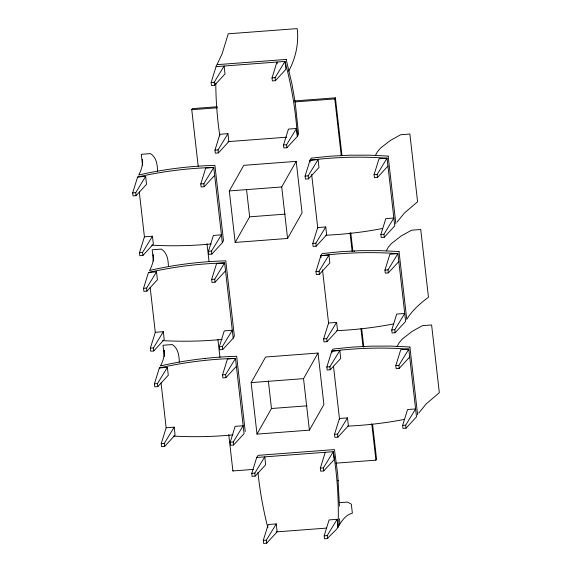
<?xml version="1.0" encoding="UTF-8"?>
<svg xmlns="http://www.w3.org/2000/svg" width="572" height="572" viewBox="0 0 572 572"><rect width="100%" height="100%" fill="white"/><g stroke="black" fill="none" stroke-linecap="round" stroke-linejoin="round"><path stroke-width="0.86" d="M339.389 518.811C341.777 527.913 331.989 532.375 327.57 538.574L324.51 538.803L324.167 535.792L329.093 519.927L337.137 519.326L338.038 527.227A391.448 375.904 29.5 0 0 333.297 451.687L256.706 457.471L251.78 473.33L252.123 476.34L255.191 476.111L265.658 464.764L264.757 456.864L254.847 473.101L255.191 476.111M137.602 177.027L145.645 176.419L146.546 184.32L136.079 195.667L133.019 195.896L132.675 192.886L137.602 177.027A391.448 375.904 29.5 0 1 213.764 167.474L222.329 242.728L211.862 254.075L208.801 254.304L208.458 251.294L213.385 235.435L221.428 234.827L211.518 251.065L211.862 254.075M144.416 236.844L152.459 236.236L153.36 244.144L142.893 255.484L139.833 255.72L139.489 252.71L144.416 236.844L139.303 191.977M148.47 272.486L156.521 271.879L157.414 279.787L146.954 291.127L143.887 291.355L143.543 288.345L148.47 272.486A391.448 375.904 29.5 0 1 224.632 262.941L233.204 338.195L222.737 349.535L219.669 349.764L219.326 346.754L224.253 330.895L232.303 330.287L222.394 346.525L222.737 349.535M214.543 85.278L214.2 82.268L224.11 66.03L225.01 73.931L214.543 85.278L211.483 85.507L211.139 82.497L216.066 66.631L222.079 53.925L228.249 33.805L297.175 28.6C299.042 42.971 295.631 58.394 288.688 71.142M200.786 183.948L205.713 168.082L213.764 167.474L203.854 183.712L204.197 186.722L201.13 186.958L200.786 183.948L203.854 183.712M155.284 332.311L163.327 331.703L164.228 339.604L153.768 350.951L150.701 351.179L150.357 348.169L155.284 332.311L150.171 287.437M214.979 150.136L219.905 134.27L227.949 133.662L228.85 141.57L218.382 152.91L215.322 153.146L214.979 150.136L218.039 149.9L227.949 133.662M159.345 367.946L167.389 367.338L168.29 375.246L157.822 386.586L154.762 386.822L154.419 383.812L159.345 367.946A391.448 375.904 29.5 0 1 235.5 358.401L244.072 433.655L233.605 444.995L230.545 445.231L230.201 442.22L235.128 426.354L243.172 425.747L233.262 441.984L233.605 444.995M216.066 66.631L284.992 61.426L285.893 69.334L275.425 80.681L272.365 80.909L272.022 77.899L276.948 62.033L277.148 63.792M211.661 279.408L216.588 263.549L224.632 262.941L214.722 279.179L215.065 282.189L212.005 282.418L211.661 279.408L214.722 279.179M166.152 427.77L174.203 427.162L175.103 435.07L164.636 446.41L161.569 446.646L161.232 443.636L166.152 427.77L161.047 382.904M283.519 144.959L288.445 129.093L296.496 128.485L297.39 136.393L286.93 147.733L283.862 147.969L283.519 144.959L286.586 144.723L296.496 128.485M222.529 374.874L227.456 359.009L235.5 358.401L225.597 374.639L225.94 377.649L222.873 377.885L222.529 374.874L225.597 374.639M310.231 161.976L310.031 160.21L318.075 159.602L318.976 167.503L308.508 178.85L305.448 179.079L305.105 176.069L310.031 160.21L311.268 158.122L330.459 156.177L349.707 155.205L369.004 155.169L388.188 156.07M312.777 243.415L317.703 227.556L325.747 226.948L326.648 234.856L316.18 246.196L313.12 246.425L312.777 243.415L315.837 243.186L325.747 226.948M321.106 257.443L320.899 255.67L328.95 255.062L329.851 262.97L319.383 274.31L316.316 274.539L315.973 271.528L320.899 255.67L322.136 253.582L341.334 251.644L360.575 250.665L379.872 250.629L399.063 251.53M387.945 166.095L377.484 177.434L374.417 177.663L374.074 174.653L379 158.794L387.044 158.187L394.759 225.911L384.291 237.258L381.231 237.487L380.888 234.477L385.814 218.618L393.858 218.011L383.955 234.248L384.291 237.258M323.645 338.881L328.571 323.016L336.615 322.408L337.516 330.316L327.048 341.656L323.988 341.892L323.645 338.881L326.705 338.645L336.615 322.408M263.284 540.39L268.211 524.531L276.255 523.923L277.155 531.824L266.688 543.171L263.628 543.4L263.284 540.39L266.345 540.161L276.255 523.923M331.974 352.903L331.774 351.129L339.818 350.522L340.719 358.43L330.251 369.769L327.191 370.005L326.848 366.995L331.774 351.129L333.011 349.049L352.202 347.104L371.442 346.132L390.748 346.096L409.931 346.997M323.731 470.935L323.387 467.925L333.297 451.687L334.198 459.588L323.731 470.935L320.67 471.164L320.327 468.153L325.253 452.295M398.82 261.554L388.352 272.894L385.292 273.13L384.949 270.12L389.875 254.254L397.919 253.646L405.634 321.378L395.166 332.718L392.099 332.954L391.756 329.944L396.682 314.078L404.733 313.47L394.823 329.708L395.166 332.718M334.513 434.341L339.439 418.482L347.49 417.875L348.391 425.775L337.923 437.122L334.856 437.351L334.513 434.341L337.58 434.112L347.49 417.875M409.688 357.014L399.22 368.361L396.16 368.59L395.817 365.579L400.743 349.721L408.787 349.113L416.502 416.838L406.034 428.185L402.974 428.414L402.631 425.404L407.557 409.538L415.601 408.93L405.691 425.175L406.034 428.185M375.439 155.42L377.42 151.773L380.587 148.048L390.404 140.455L400.679 134.735L409.874 134.034L417.581 201.766L404.483 212.963L396.997 222.122M386.314 250.886L388.288 247.24L391.455 243.515L401.272 235.914L411.554 230.194L420.742 229.501L428.457 297.225C420.155 303.417 412.119 310.417 406.749 319.398L399.041 251.666M397.183 346.346L399.163 342.7L402.331 338.974L412.147 331.381L422.422 325.654L431.61 324.96L439.325 392.692L426.226 403.882L418.74 413.048M138.724 175.039C141.348 170.277 142.95 164.793 142.385 159.316L142.685 161.955M149.592 270.506C152.216 265.737 153.825 260.253 153.253 254.776L153.553 257.421M160.46 365.966C163.091 361.197 164.693 355.712 164.128 350.243L164.429 352.881M198.227 166.523L191.756 109.724L192.371 108.63L217.246 106.749M229.308 190.926L243.786 165.329L296.196 161.368L302.059 212.863L287.58 238.46L235.171 242.421L229.308 190.926L281.71 186.965L296.196 161.368M222.329 242.728L223.488 240.583L214.908 165.372C189.647 166.03 163.049 169.326 139.296 174.896M235.171 242.421L249.649 216.824L246.518 189.296M341.248 155.72L334.784 98.92L335.399 97.826L294.537 100.915M233.204 338.195L234.356 336.043L225.776 260.832C200.522 261.497 173.917 264.786 150.171 270.356M251.137 382.611L265.615 357.014L318.025 353.053L323.888 404.547L309.409 430.144L257 434.105L251.137 382.611L303.539 378.65L318.025 353.053M253.325 469.412L232.89 470.956L233.09 470.606M257 434.105L271.478 408.508L268.347 380.981M256.706 457.471L258.136 455.348L334.448 449.585L337.745 474.688L339.453 506.213M335.943 463.17L375.918 460.153L376.54 459.059L372.594 424.445M339.16 525.246C342.206 520.127 346.203 514.593 352.366 513.206L351.337 504.175L347.59 502.116L339.31 502.573M136.079 195.667L135.736 192.657L145.645 176.419M142.893 255.484L142.55 252.474L152.459 236.236M146.954 291.127L146.611 288.116L156.521 271.879M275.425 80.681L275.089 77.67L284.992 61.426A391.448 375.904 29.5 0 1 297.39 136.393L298.555 134.241L295.238 102.824L291.977 84.077L286.157 59.331M153.768 350.951L153.425 347.94L163.327 331.703M157.822 386.586L157.479 383.576L167.389 367.338M308.508 178.85L308.165 175.84L318.075 159.602M164.636 446.41L164.293 443.4L174.203 427.162M377.484 177.434L377.141 174.424L387.044 158.187A391.448 375.904 29.5 0 0 310.031 160.21M319.383 274.31L319.04 271.3L328.95 255.062M388.352 272.894L388.009 269.884L397.919 253.646A391.448 375.904 29.5 0 0 320.899 255.67M330.251 369.769L329.908 366.759L339.818 350.522M399.22 368.361L398.884 365.351L408.787 349.113A391.448 375.904 29.5 0 0 331.774 351.129M327.57 538.574L327.227 535.564L337.137 519.326M204.197 186.722L214.657 175.382M215.065 282.189L225.532 270.842M225.94 377.649L236.4 366.309M217.188 64.65L286.114 59.445M211.139 82.497L214.2 82.268M272.022 77.899L275.089 77.67M191.756 109.724L217.517 107.772M294.809 101.938L334.784 98.92M227.928 141.641L286.708 137.201M305.105 176.069L308.165 175.84M132.675 192.886L135.736 192.657M374.074 174.653L377.141 174.424M249.649 216.824L285.185 214.135M139.489 252.71L142.55 252.474M380.888 234.477L383.955 234.248M208.458 251.294L211.518 251.065M315.973 271.528L319.04 271.3M143.543 288.345L146.611 288.116M384.949 270.12L388.009 269.884M150.357 348.169L153.425 347.94M391.756 329.944L394.823 329.708M219.326 346.754L222.394 346.525M326.848 366.995L329.908 366.759M154.419 383.812L157.479 383.576M395.817 365.579L398.884 365.351M271.478 408.508L307.007 405.82M161.232 443.636L164.293 443.4M402.631 425.404L405.691 425.175M230.201 442.22L233.262 441.984M251.78 473.33L254.847 473.101M320.327 468.153L323.387 467.925M276.176 531.903L326.548 528.099M324.167 535.792L327.227 535.564M354.232 250.929L354.511 251.494M161.039 365.815C184.792 360.253 211.39 356.957 236.651 356.299L245.231 431.51M337.745 480.53L338.166 480.73L337.745 480.516M388.166 156.206L395.881 223.931M409.909 347.132L417.624 414.857M335.399 97.826L341.97 155.52M350.765 232.732L352.888 251.373M361.683 328.593L363.799 347.233M350.043 232.94L352.166 251.58M360.961 328.8L362.984 346.546M371.771 423.766L375.918 460.153M311.647 174.374L317.796 228.378M322.515 269.834L328.664 323.838M333.483 366.18L339.539 419.305M315.837 243.186L316.18 246.196M326.705 338.645L327.048 341.656M337.58 434.112L337.923 437.122M286.586 144.723L286.93 147.733M281.71 186.965L287.58 238.46M303.539 378.65L309.409 430.144M266.345 540.161L266.688 543.171M218.039 149.9L218.382 152.91M207.014 243.743L209.037 261.49M217.932 339.596L219.955 357.35M228.75 434.563L232.89 470.956M157.543 171.142C157.429 164.707 156.435 157.371 150.479 153.625L141.284 154.318L142.571 165.608M168.418 266.609C168.297 260.167 167.31 252.831 161.347 249.085L152.159 249.785L153.439 261.068M179.286 362.069C179.165 355.627 178.178 348.291 172.215 344.551L163.027 345.245L164.314 356.535M219.827 135.914A391.448 375.904 29.5 0 1 215.787 83.169M222.05 339.425A391.448 375.904 29.5 0 1 162.62 340.619M267.889 527.813A391.448 375.904 29.5 0 1 257.951 472.436M211.182 243.965A391.448 375.904 29.5 0 1 151.752 245.159M382.26 228.543A391.448 375.904 29.5 0 1 325.825 235.206M404.004 419.462A391.448 375.904 29.5 0 1 347.569 426.126M393.136 324.002A391.448 375.904 29.5 0 1 336.701 330.666M232.918 434.884A391.448 375.904 29.5 0 1 173.495 436.086M205.091 358.801L204.876 358.494L205.076 358.801"/></g></svg>
